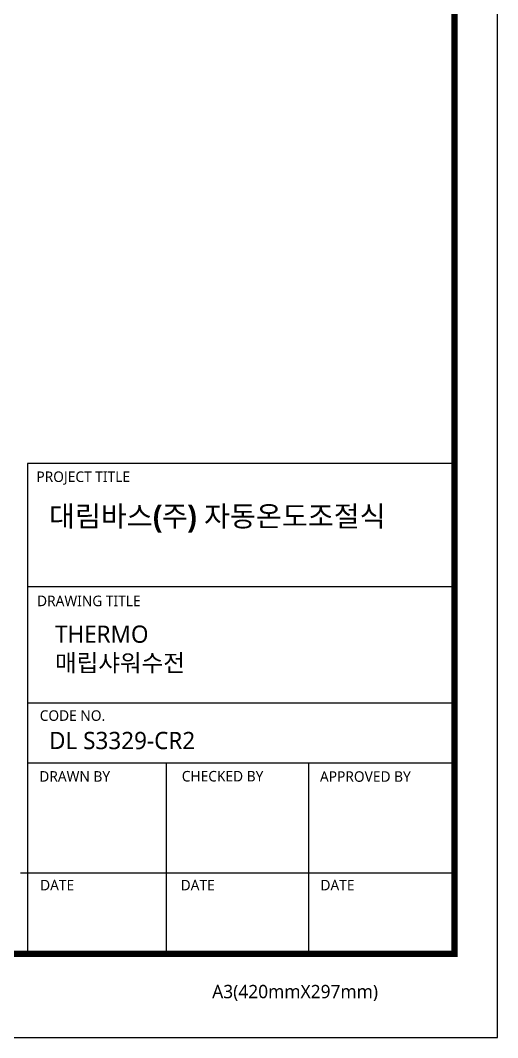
# Model space of a CAD drawing. Extents: x 0 to 1580, y 0 to 1158.
# Drawn here: x 1298 to 1580, y 0 to 601 of the extents above; entities that cross this region are included whole.
import ezdxf

# ---------------------------------------------------------------- set-up
doc = ezdxf.new("R2010")
doc.units = 0
doc.header["$LTSCALE"] = 10
doc.header["$MEASUREMENT"] = 0
doc.layers.get('0').update_dxf_attribs({"linetype": 'CONTINUOUS'})
doc.styles.add('Daelim Dimension', font='')
doc.styles.get('Daelim Dimension').set_extended_font_data('NanumGothic')

msp = doc.modelspace()

# ---------------------------------------------------------------- linework, layer by layer
at = {"color": 5, "ltscale": 40}
for p, q in [((1554.203102111816, 339.3093566894531), (1301.725177764893, 339.3093566894531)), ((1554.203102111816, 266.3322143554688), (1301.725177764893, 266.3322143554688)), ((1554.203102111816, 266.3322143554688), (1301.725177764893, 266.3322143554688)), ((1554.203102111816, 197.6825561523438), (1301.725177764893, 197.6825561523438)), ((1554.203102111816, 197.6825561523438), (1301.725177764893, 197.6825561523438)), ((1554.203102111816, 162.2758941650391), (1301.725177764893, 162.2758941650391)), ((1554.203102111816, 162.2758941650391), (1301.725177764893, 162.2758941650391)), ((1383.732204437256, 162.2758941650391), (1383.732204437256, 49.56454467773438)), ((1467.895175933838, 162.2758941650391), (1467.895175933838, 49.56454467773438)), ((1554.203102111816, 97.1668701171875), (1297.734409332275, 97.1668701171875)), ((1554.203102111816, 97.1668701171875), (1303.692234039307, 97.1668701171875)), ((1554.203102111816, 49.56454467773438), (1337.828857421875, 49.56454467773438))]:
    msp.add_line(p, q, dxfattribs=at)
at = {"color": 5, "ltscale": 0.5}
msp.add_line((1301.725177764893, 339.3093566894531), (1301.725177764893, 48.037353515625), dxfattribs=at)
at = {"ltscale": 0.5}
msp.add_lwpolyline([(0, 0), (1579.76000213623, 0), (1579.76000213623, 1157.519989013672), (0, 1157.519989013672)], close=True, dxfattribs=at)
at = {"color": 5, "linetype": 'ByBlock', "lineweight": 200, "const_width": 3.64}
msp.add_lwpolyline([(25.40280532836914, 49.56396484375), (1554.202808380127, 49.56396484375), (1554.202808380127, 1130.643981933594), (25.40280532836914, 1130.643981933594)], close=True, dxfattribs=at)

# ---------------------------------------------------------------- texts
at = {"color": 5, "ltscale": 40, "style": 'Daelim Dimension'}
for s, height, p in [('PROJECT TITLE', 6.234134010778815, (1307.070053100586, 328.3202514648438)), ('DRAWING TITLE', 6.234134010778815, (1307.469745635986, 254.9478149414062)), ('CODE NO.', 6.234134010778815, (1309.033111572266, 187.1904754638672)), ('DRAWN BY', 6.234134010781816, (1308.788635253906, 151.2554473876953)), ('CHECKED BY', 6.234134010778815, (1393.018657684326, 151.3660278320312)), ('APPROVED BY', 6.234134010775816, (1474.708480834961, 151.1646423339844)), ('DATE', 6.234134010781816, (1309.275566101074, 87.00216674804688)), ('DATE', 6.234134010781816, (1392.355728149414, 87.00216674804688)), ('DATE', 6.234134010781816, (1474.995151519775, 87.00216674804688)), ('A3(420mmX297mm)', 7.868154417141795, (1410.993228912354, 23.31787109375))]:
    msp.add_text(s, height=height, dxfattribs=at).set_placement(p)
at = {"attachment_point": 1, "style": 'Daelim Dimension'}
for s, insert, char_height, width in [('{\\fPretendard Variable SemiBold|b0|i0|c129|p2;\\C7;대림바스(주)} {\\fGulim|b0|i0|c129|p50;자동온도조절식}', (1314.485256195068, 314.2411651611328), 12.22069525376952, 216.5750629687627), (' THERMO\\P 매립샤워수전 ', (1314.593086242676, 243.512451171875), 10.2020065056, 171.6893374490635), ('DL S3329-CR2', (1314.593086242676, 180.6826324462891), 10.2020065056, 171.6893374490635)]:
    msp.add_mtext(s, dxfattribs=dict(at, insert=insert, char_height=char_height, width=width))

doc.saveas('drawing.dxf')
